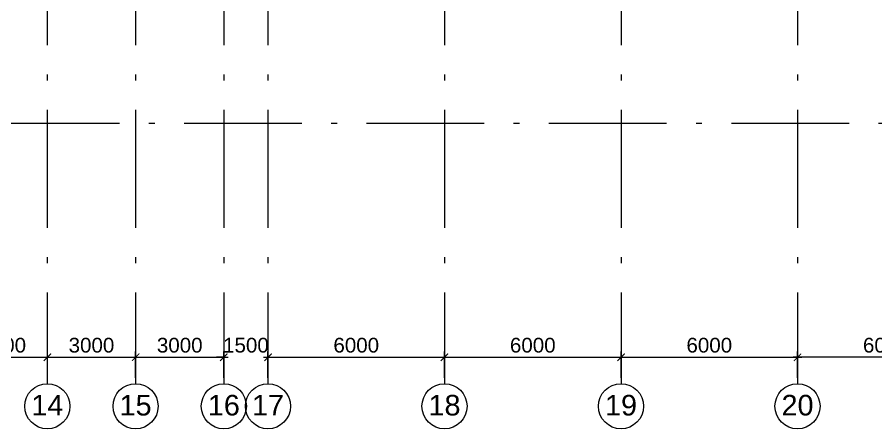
# Model space of a CAD drawing. Header units: millimetres. Extents: x 2558 to 253942, y 1343 to 186042.
# Drawn here: x 66615 to 95801, y 1343 to 15325 of the extents above; entities that cross this region are included whole.
import ezdxf
from ezdxf.enums import TextEntityAlignment as Align

# ---------------------------------------------------------------- set-up
doc = ezdxf.new("R2010")
doc.units = ezdxf.units.MM
doc.linetypes.add('OSY', pattern=[6200, 4000, -1000, 200, -1000])
for name, color, linetype in [('AKS-NUM', 3, 'Continuous'), ('axes', 40, 'OSY'), ('DIM', 4, 'Continuous'), ('P', 3, 'Continuous')]:
    doc.layers.add(name, color=color, linetype=linetype)
doc.styles.add('DIM100', font='arial.ttf')
doc.styles.add('dim200', font='arial.ttf')
doc.dimstyles.new('DIM200', dxfattribs={"dimtxt": 500, "dimasz": 250, "dimexe": 200, "dimexo": 200, "dimgap": 150, "dimtad": 1, "dimdec": 0, "dimzin": 0, "dimdsep": 46, "dimtxsty": 'dim200', "dimblk": 'ARCHTICK', "dimcen": 100, "dimdle": 150, "dimclrd": 256, "dimclre": 256, "dimclrt": 256, "dimaunit": 1, "dimadec": 4, "dimazin": 0, "dimtfac": 1, "dimtdec": 0, "dimtix": 1, "dimtofl": 0, "dimtmove": 0, "dimatfit": 0, "dimldrblk": 'DOT', "dimfxl": 200, "dimtolj": 1, "dimtzin": 0, "dimarcsym": 0})

# ---------------------------------------------------------------- blocks, each defined once
blk = doc.blocks.new('_ArchTick')
at = {"color": 0, "linetype": 'ByBlock', "const_width": 0.15}
blk.add_lwpolyline([(-0.5, -0.5), (0.5, 0.5)], dxfattribs=at)
blk = doc.blocks.new('*D353')
at = {"layer": 'Defpoints', "color": 0, "transparency": 16777216}
for p in [(93140, 3774), (87140, 2874), (93140, 2874)]:
    blk.add_point(p, dxfattribs=at)
at = {"layer": 'DIM', "lineweight": -2, "transparency": 16777216}
for p, q in [((87140, 3074), (87140, 3974)), ((93140, 3074), (93140, 3974)), ((86990, 3774), (93290, 3774))]:
    blk.add_line(p, q, dxfattribs=at)
at = {"layer": 'DIM', "lineweight": -2, "transparency": 16777216, "xscale": 250, "yscale": 250, "zscale": 250, "rotation": 180}
blk.add_blockref('_ArchTick', (87140, 3774), dxfattribs=at)
at = {"layer": 'DIM', "lineweight": -2, "transparency": 16777216, "xscale": 250, "yscale": 250, "zscale": 250}
blk.add_blockref('_ArchTick', (93140, 3774), dxfattribs=at)
at = {"layer": 'DIM', "transparency": 16777216, "insert": (90140, 4180), "char_height": 500, "attachment_point": 5, "style": 'dim200'}
blk.add_mtext('\\A1;6000', dxfattribs=at)
blk = doc.blocks.new('_Dot')
at = {"layer": 'P', "color": 0, "lineweight": -2}
blk.add_line((-0.5, 0), (-1, 0), dxfattribs=at)
at = {"layer": 'P', "color": 0, "const_width": 0.5}
blk.add_lwpolyline([(-0.25, 0, 1), (0.25, 0, 1)], format="xyb", close=True, dxfattribs=at)
blk = doc.blocks.new('*D354')
at = {"layer": 'Defpoints', "color": 0, "transparency": 16777216}
for p in [(87140, 3774), (81140, 2874), (87140, 2874)]:
    blk.add_point(p, dxfattribs=at)
at = {"layer": 'DIM', "lineweight": -2, "transparency": 16777216}
for p, q in [((81140, 3074), (81140, 3974)), ((87140, 3074), (87140, 3974)), ((80990, 3774), (87290, 3774))]:
    blk.add_line(p, q, dxfattribs=at)
at = {"layer": 'DIM', "lineweight": -2, "transparency": 16777216, "xscale": 250, "yscale": 250, "zscale": 250, "rotation": 180}
blk.add_blockref('_ArchTick', (81140, 3774), dxfattribs=at)
at = {"layer": 'DIM', "lineweight": -2, "transparency": 16777216, "xscale": 250, "yscale": 250, "zscale": 250}
blk.add_blockref('_ArchTick', (87140, 3774), dxfattribs=at)
at = {"layer": 'DIM', "transparency": 16777216, "insert": (84140, 4180), "char_height": 500, "attachment_point": 5, "style": 'dim200'}
blk.add_mtext('\\A1;6000', dxfattribs=at)
blk = doc.blocks.new('*D355')
at = {"layer": 'Defpoints', "color": 0, "transparency": 16777216}
for p in [(81140, 3774), (75140, 2874), (81140, 2874)]:
    blk.add_point(p, dxfattribs=at)
at = {"layer": 'DIM', "lineweight": -2, "transparency": 16777216}
for p, q in [((75140, 3074), (75140, 3974)), ((81140, 3074), (81140, 3974)), ((74990, 3774), (81290, 3774))]:
    blk.add_line(p, q, dxfattribs=at)
at = {"layer": 'DIM', "lineweight": -2, "transparency": 16777216, "xscale": 250, "yscale": 250, "zscale": 250, "rotation": 180}
blk.add_blockref('_ArchTick', (75140, 3774), dxfattribs=at)
at = {"layer": 'DIM', "lineweight": -2, "transparency": 16777216, "xscale": 250, "yscale": 250, "zscale": 250}
blk.add_blockref('_ArchTick', (81140, 3774), dxfattribs=at)
at = {"layer": 'DIM', "transparency": 16777216, "insert": (78140, 4180), "char_height": 500, "attachment_point": 5, "style": 'dim200'}
blk.add_mtext('\\A1;6000', dxfattribs=at)
blk = doc.blocks.new('*D362')
at = {"layer": 'Defpoints', "color": 0, "transparency": 16777216}
for p in [(67640, 3774), (64640, 2874), (67640, 2874)]:
    blk.add_point(p, dxfattribs=at)
at = {"layer": 'DIM', "lineweight": -2, "transparency": 16777216}
for p, q in [((64640, 3074), (64640, 3974)), ((67640, 3074), (67640, 3974)), ((64490, 3774), (67790, 3774))]:
    blk.add_line(p, q, dxfattribs=at)
at = {"layer": 'DIM', "lineweight": -2, "transparency": 16777216, "xscale": 250, "yscale": 250, "zscale": 250, "rotation": 180}
blk.add_blockref('_ArchTick', (64640, 3774), dxfattribs=at)
at = {"layer": 'DIM', "lineweight": -2, "transparency": 16777216, "xscale": 250, "yscale": 250, "zscale": 250}
blk.add_blockref('_ArchTick', (67640, 3774), dxfattribs=at)
at = {"layer": 'DIM', "transparency": 16777216, "insert": (66140, 4180), "char_height": 500, "attachment_point": 5, "style": 'dim200'}
blk.add_mtext('\\A1;3000', dxfattribs=at)
blk = doc.blocks.new('*D363')
at = {"layer": 'Defpoints', "color": 0, "transparency": 16777216}
for p in [(70640, 3774), (67640, 2874), (70640, 2874)]:
    blk.add_point(p, dxfattribs=at)
at = {"layer": 'DIM', "lineweight": -2, "transparency": 16777216}
for p, q in [((67640, 3074), (67640, 3974)), ((70640, 3074), (70640, 3974)), ((67490, 3774), (70790, 3774))]:
    blk.add_line(p, q, dxfattribs=at)
at = {"layer": 'DIM', "lineweight": -2, "transparency": 16777216, "xscale": 250, "yscale": 250, "zscale": 250, "rotation": 180}
blk.add_blockref('_ArchTick', (67640, 3774), dxfattribs=at)
at = {"layer": 'DIM', "lineweight": -2, "transparency": 16777216, "xscale": 250, "yscale": 250, "zscale": 250}
blk.add_blockref('_ArchTick', (70640, 3774), dxfattribs=at)
at = {"layer": 'DIM', "transparency": 16777216, "insert": (69140, 4180), "char_height": 500, "attachment_point": 5, "style": 'dim200'}
blk.add_mtext('\\A1;3000', dxfattribs=at)
blk = doc.blocks.new('*D375')
at = {"layer": 'Defpoints', "color": 0, "transparency": 16777216}
for p in [(75140, 3774), (73640, 2874), (75140, 2874)]:
    blk.add_point(p, dxfattribs=at)
at = {"layer": 'DIM', "lineweight": -2, "transparency": 16777216}
for p, q in [((73640, 3074), (73640, 3974)), ((75140, 3074), (75140, 3974)), ((73640, 3774), (73390, 3774)), ((75140, 3774), (75390, 3774))]:
    blk.add_line(p, q, dxfattribs=at)
at = {"layer": 'DIM', "lineweight": -2, "transparency": 16777216, "xscale": 250, "yscale": 250, "zscale": 250}
blk.add_blockref('_ArchTick', (73640, 3774), dxfattribs=at)
at = {"layer": 'DIM', "lineweight": -2, "transparency": 16777216, "xscale": 250, "yscale": 250, "zscale": 250, "rotation": 180}
blk.add_blockref('_ArchTick', (75140, 3774), dxfattribs=at)
at = {"layer": 'DIM', "transparency": 16777216, "insert": (74390, 4180), "char_height": 500, "attachment_point": 5, "style": 'dim200'}
blk.add_mtext('\\A1;1500', dxfattribs=at)
blk = doc.blocks.new('*D376')
at = {"layer": 'Defpoints', "color": 0, "transparency": 16777216}
for p in [(73640, 3774), (70640, 2874), (73640, 2874)]:
    blk.add_point(p, dxfattribs=at)
at = {"layer": 'DIM', "lineweight": -2, "transparency": 16777216}
for p, q in [((70640, 3074), (70640, 3974)), ((73640, 3074), (73640, 3974)), ((70490, 3774), (73790, 3774))]:
    blk.add_line(p, q, dxfattribs=at)
at = {"layer": 'DIM', "lineweight": -2, "transparency": 16777216, "xscale": 250, "yscale": 250, "zscale": 250, "rotation": 180}
blk.add_blockref('_ArchTick', (70640, 3774), dxfattribs=at)
at = {"layer": 'DIM', "lineweight": -2, "transparency": 16777216, "xscale": 250, "yscale": 250, "zscale": 250}
blk.add_blockref('_ArchTick', (73640, 3774), dxfattribs=at)
at = {"layer": 'DIM', "transparency": 16777216, "insert": (72140, 4180), "char_height": 500, "attachment_point": 5, "style": 'dim200'}
blk.add_mtext('\\A1;3000', dxfattribs=at)
blk = doc.blocks.new('*D275')
at = {"layer": 'Defpoints', "color": 0, "transparency": 16777216}
for p in [(93140, 3774), (93140, 2874), (99140, 2874)]:
    blk.add_point(p, dxfattribs=at)
at = {"layer": 'DIM', "lineweight": -2, "transparency": 16777216}
for p, q in [((93140, 3074), (93140, 3974)), ((99140, 3074), (99140, 3974)), ((99290, 3774), (92990, 3774))]:
    blk.add_line(p, q, dxfattribs=at)
at = {"layer": 'DIM', "lineweight": -2, "transparency": 16777216, "xscale": 250, "yscale": 250, "zscale": 250, "rotation": 180}
blk.add_blockref('_ArchTick', (93140, 3774), dxfattribs=at)
at = {"layer": 'DIM', "lineweight": -2, "transparency": 16777216, "xscale": 250, "yscale": 250, "zscale": 250}
blk.add_blockref('_ArchTick', (99140, 3774), dxfattribs=at)
at = {"layer": 'DIM', "transparency": 16777216, "insert": (96140, 4180), "char_height": 500, "attachment_point": 5, "style": 'dim200'}
blk.add_mtext('\\A1;6000', dxfattribs=at)

msp = doc.modelspace()

# ---------------------------------------------------------------- linework, layer by layer
at = {"layer": 'AKS-NUM'}
for centre in [(67639.4, 2108.5), (70639.4, 2108.5), (73639.4, 2108.5), (75139.4, 2108.5), (81139.4, 2108.5), (87139.4, 2108.5), (93139.4, 2108.5)]:
    msp.add_circle(centre, 765.9, dxfattribs=at)
at = {"layer": 'axes'}
for p, q in [((67639.6, 86574.4), (67639.6, 2874.4)), ((70639.6, 86574.4), (70639.6, 2874.4)), ((73639.6, 86574.4), (73639.6, 2874.4)), ((75139.6, 86574.4), (75139.6, 2874.4)), ((81139.6, 86574.4), (81139.6, 2874.4)), ((87139.6, 86574.4), (87139.6, 2874.4)), ((93139.6, 86574.4), (93139.6, 2874.4)), ((4089.6, 11724.4), (113998.8, 11724.4))]:
    msp.add_line(p, q, dxfattribs=at)

# ---------------------------------------------------------------- texts
at = {"layer": 'AKS-NUM', "style": 'DIM100'}
for s, p in [('14', (67639.6, 1795.8)), ('15', (70639.6, 1795.8)), ('16', (73639.6, 1795.8)), ('17', (75139.6, 1795.8)), ('18', (81139.6, 1795.8)), ('19', (87139.6, 1795.8)), ('20', (93139.6, 1795.8))]:
    msp.add_text(s, height=700, rotation=0, dxfattribs=at).set_placement(p, align=Align.CENTER)

# ---------------------------------------------------------------- dimensions: what is measured, and where the dimension line sits
at = {"layer": 'DIM'}
for base, p1, p2, picture, middle in [((67639.6, 3774.4), (64639.6, 2874.4), (67639.6, 2874.4), '*D362', (66139.6, 4179.8)), ((70639.6, 3774.4), (67639.6, 2874.4), (70639.6, 2874.4), '*D363', (69139.6, 4179.8)), ((73639.6, 3774.4), (70639.6, 2874.4), (73639.6, 2874.4), '*D376', (72139.6, 4179.8)), ((75139.6, 3774.4), (73639.6, 2874.4), (75139.6, 2874.4), '*D375', (74389.6, 4179.6)), ((81139.6, 3774.4), (75139.6, 2874.4), (81139.6, 2874.4), '*D355', (78139.6, 4179.6)), ((87139.6, 3774.4), (81139.6, 2874.4), (87139.6, 2874.4), '*D354', (84139.6, 4179.6)), ((93139.6, 3774.4), (87139.6, 2874.4), (93139.6, 2874.4), '*D353', (90139.6, 4179.6)), ((93139.6, 3774.4), (99139.6, 2874.4), (93139.6, 2874.4), '*D275', (96139.6, 4179.6))]:
    dim = msp.add_linear_dim(base=base, p1=p1, p2=p2, dimstyle='DIM200', dxfattribs=at)
    dim.commit()
    dim.dimension.update_dxf_attribs({"geometry": picture, "text_midpoint": middle})

doc.saveas('drawing.dxf')
